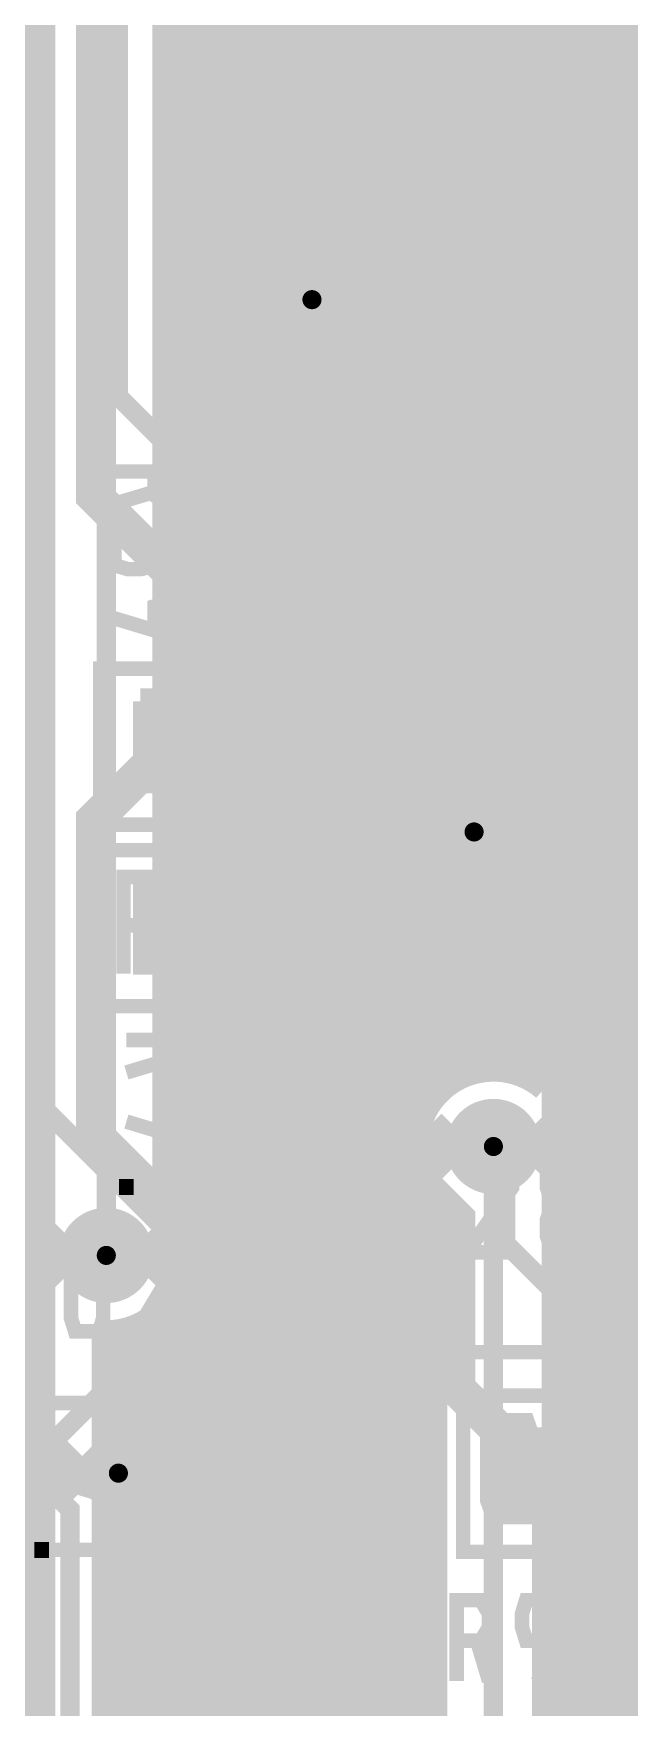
# Model space of a CAD drawing. Extents: x -10 to 131, y -93 to 209.
# Drawn here: x 112.14 to 118.4, y 60.41 to 77.98 of the extents above; entities that cross this region are included whole.
import ezdxf

# ---------------------------------------------------------------- set-up
doc = ezdxf.new("R2010")
doc.units = 0
doc.header["$MEASUREMENT"] = 0
doc.layers.get('0').update_dxf_attribs({"linetype": 'CONTINUOUS'})
for name, color, linetype in [('22-303-0_AST', 7, 'CONTINUOUS'), ('22-303-0_BOT', 2, 'CONTINUOUS'), ('22-303-0_DRD', 6, 'CONTINUOUS'), ('22-303-0_DRL', 1, 'CONTINUOUS'), ('22-303-0_GND', 3, 'CONTINUOUS'), ('22-303-0_IN1', 10, 'CONTINUOUS'), ('22-303-0_SMT', 9, 'CONTINUOUS'), ('22-303-0_SPT', 11, 'CONTINUOUS'), ('22-303-0_SST', 8, 'CONTINUOUS'), ('22-303-0_TOP', 15, 'CONTINUOUS'), ('THRUHOLE_TAP', 2, 'CONTINUOUS')]:
    doc.layers.add(name, color=color, linetype=linetype)

# ---------------------------------------------------------------- blocks, each defined once
blk = doc.blocks.new('ROUND_70')
at = {"const_width": 0.29972}
blk.add_lwpolyline([(-0.14986, 0, 1), (0.14986, 0, 1)], format="xyb", close=True, dxfattribs=at)
blk = doc.blocks.new('ROUND_75')
at = {"const_width": 0.29972}
blk.add_lwpolyline([(-0.14986, 0, 1), (0.14986, 0, 1)], format="xyb", close=True, dxfattribs=at)
blk = doc.blocks.new('ROUND_117')
at = {"const_width": 0.10033}
blk.add_lwpolyline([(-0.050164, 0, 1), (0.050164, 0, 1)], format="xyb", close=True, dxfattribs=at)
blk = doc.blocks.new('ROUND_100')
at = {"const_width": 0.50038}
blk.add_lwpolyline([(-0.25019, 0, 1), (0.25019, 0, 1)], format="xyb", close=True, dxfattribs=at)
blk = doc.blocks.new('ROUND_101')
at = {"const_width": 0.0635}
blk.add_lwpolyline([(-0.03175, 0, 1), (0.03175, 0, 1)], format="xyb", close=True, dxfattribs=at)
blk = doc.blocks.new('RECTANGLE_3')
blk.add_solid([(0.4826, 0.4064), (0.4826, -0.4064), (-0.4826, 0.4064), (-0.4826, -0.4064)])
blk = doc.blocks.new('RECTANGLE_9')
blk.add_solid([(0.4064, 0.4826), (0.4064, -0.4826), (-0.4064, 0.4826), (-0.4064, -0.4826)])
blk = doc.blocks.new('RECTANGLE_17')
blk.add_solid([(0.635, 0.508), (0.635, -0.508), (-0.635, 0.508), (-0.635, -0.508)])
blk = doc.blocks.new('RECTANGLE_61')
blk.add_solid([(0.635, 0.3429), (0.635, -0.3429), (-0.635, 0.3429), (-0.635, -0.3429)])
blk = doc.blocks.new('ROUND_108')
at = {"const_width": 0.10033}
blk.add_lwpolyline([(-0.050164, 0, 1), (0.050164, 0, 1)], format="xyb", close=True, dxfattribs=at)

msp = doc.modelspace()

# ---------------------------------------------------------------- linework, layer by layer
at = {"layer": '22-303-0_AST', "const_width": 0.1524}
for points in [[(113.919, 79.502), (118.491, 79.502), (118.491, 77.724), (118.237, 77.47), (118.491, 77.216), (118.491, 75.438), (113.919, 75.438), (113.919, 79.502)], [(115.46586, 77.27442), (115.46586, 77.7494), (116.14404, 77.27442), (116.31168, 77.27442), (116.48186, 77.33284), (116.48186, 77.68844), (116.31168, 77.7494)], [(115.46586, 76.43622), (115.46586, 76.9112), (116.14404, 76.43622), (116.31168, 76.43622), (116.48186, 76.49464), (116.48186, 76.85024), (116.31168, 76.9112)], [(118.3005, 71.5645), (118.3005, 74.4855), (116.6622, 74.4855), (116.6622, 71.5645), (118.3005, 71.5645)], [(117.51056, 73.98766), (117.51056, 73.63206), (117.68074, 73.51268), (117.85092, 73.51268), (118.01856, 73.63206), (118.01856, 73.98766), (117.00256, 73.98766)], [(117.51056, 73.69048), (117.00256, 73.51268)], [(117.00256, 73.03008), (118.01856, 72.67448), (118.01856, 73.14946)], [(117.17274, 72.31126), (117.00256, 72.19188), (117.00256, 71.95566), (117.17274, 71.83628), (117.34292, 71.83628), (117.68074, 72.0725), (118.01856, 71.83628), (118.01856, 72.31126)], [(115.7605, 71.3105), (112.8395, 71.3105), (112.8395, 69.6722), (115.7605, 69.6722), (115.7605, 71.3105)], [(113.33734, 70.52056), (113.69294, 70.52056), (113.81232, 70.69074), (113.81232, 70.86092), (113.69294, 71.02856), (113.33734, 71.02856), (113.33734, 70.01256)], [(114.58956, 70.52056), (114.65052, 70.69074), (114.65052, 70.86092), (114.58956, 71.02856), (114.23396, 71.02856), (114.17554, 70.86092), (114.17554, 70.69074), (114.23396, 70.52056), (114.58956, 70.52056), (114.65052, 70.35292), (114.65052, 70.18274), (114.58956, 70.01256), (114.23396, 70.01256), (114.17554, 70.18274), (114.17554, 70.35292), (114.23396, 70.52056)], [(115.42776, 70.52056), (115.07216, 70.52056), (115.01374, 70.69074), (115.01374, 70.86092), (115.07216, 71.02856), (115.42776, 71.02856), (115.48872, 70.86092), (115.48872, 70.69074), (115.24996, 70.01256)], [(113.63452, 70.52056), (113.81232, 70.01256)], [(115.7605, 69.4055), (112.8395, 69.4055), (112.8395, 67.7672), (115.7605, 67.7672), (115.7605, 69.4055)], [(116.0145, 67.7545), (118.9355, 67.7545), (118.9355, 69.3928), (116.0145, 69.3928), (116.0145, 67.7545)], [(114.99596, 68.10756), (114.99596, 69.12356), (114.87912, 68.95592)], [(113.08334, 68.61556), (113.43894, 68.61556), (113.55832, 68.78574), (113.55832, 68.95592), (113.43894, 69.12356), (113.08334, 69.12356), (113.08334, 68.10756)], [(114.33556, 68.61556), (113.97996, 68.61556), (113.92154, 68.78574), (113.92154, 68.95592), (113.97996, 69.12356), (114.33556, 69.12356), (114.39652, 68.95592), (114.39652, 68.78574), (114.15776, 68.10756)], [(116.74348, 68.1609), (116.68506, 67.99326), (116.32946, 67.99326), (116.2685, 68.1609), (116.2685, 68.83908), (116.32946, 69.00926), (116.68506, 69.00926), (116.74348, 68.83908)], [(117.22608, 67.99326), (117.58168, 69.00926), (117.1067, 69.00926)], [(118.41988, 67.99326), (117.9449, 67.99326), (118.41988, 68.6689), (118.41988, 68.83908), (118.36146, 69.00926), (118.00586, 69.00926), (117.9449, 68.83908)], [(113.38052, 68.61556), (113.55832, 68.10756)], [(115.11534, 68.10756), (114.87912, 68.10756)], [(114.5032, 64.135), (119.0752, 64.135), (119.0752, 67.31), (114.5032, 67.31), (114.5032, 64.135)], [(116.32438, 66.20002), (116.32438, 65.3542), (116.26596, 65.18402), (115.91036, 65.18402), (115.85194, 65.3542), (115.85194, 66.20002)], [(117.16258, 65.18402), (116.69014, 65.18402), (117.16258, 65.8622), (117.16258, 66.03238), (117.10416, 66.20002), (116.74856, 66.20002), (116.69014, 66.03238)], [(117.94236, 65.69202), (118.00078, 65.8622), (118.00078, 66.03238), (117.94236, 66.20002), (117.58676, 66.20002), (117.52834, 66.03238), (117.52834, 65.8622), (117.58676, 65.69202), (117.94236, 65.69202), (118.00078, 65.52438), (118.00078, 65.3542), (117.94236, 65.18402), (117.58676, 65.18402), (117.52834, 65.3542), (117.52834, 65.52438), (117.58676, 65.69202)], [(116.3955, 63.6905), (113.4745, 63.6905), (113.4745, 62.0522), (116.3955, 62.0522), (116.3955, 63.6905)], [(115.88496, 62.39256), (115.88496, 63.40856), (115.76812, 63.24092)], [(116.6495, 62.0395), (119.5705, 62.0395), (119.5705, 63.6778), (116.6495, 63.6778), (116.6495, 62.0395)], [(114.44732, 62.56274), (114.38636, 62.39256), (114.03076, 62.39256), (113.97234, 62.56274), (113.97234, 63.24092), (114.03076, 63.40856), (114.38636, 63.40856), (114.44732, 63.24092)], [(114.92992, 62.39256), (115.28552, 63.40856), (114.81054, 63.40856)], [(117.37848, 62.5729), (117.32006, 62.40526), (116.96446, 62.40526), (116.9035, 62.5729), (116.9035, 63.25108), (116.96446, 63.42126), (117.32006, 63.42126), (117.37848, 63.25108)], [(117.86108, 62.40526), (118.21668, 63.42126), (117.7417, 63.42126)], [(116.00434, 62.39256), (115.76812, 62.39256)]]:
    msp.add_lwpolyline(points, dxfattribs=at)
at = {"layer": '22-303-0_BOT'}
for points, const_width in [([(116.713, 96.647), (116.586, 96.647), (116.078, 96.139), (116.078, 92.456), (115.697, 92.075), (115.316, 92.075), (114.3, 91.059), (114.3, 80.137), (112.903, 78.74), (112.903, 65.151)], 0.2032), ([(115.0366, 87.63254), (115.0366, 51.6636)], 0.254), ([(115.2652, 87.58428), (115.2652, 51.6636)], 0.254), ([(115.4938, 87.6046), (115.4938, 51.6636)], 0.254), ([(102.235, 19.431), (102.235, 49.911), (103.378, 51.054), (115.951, 51.054), (118.11, 53.213), (118.11, 81.534), (119.634, 83.058)], 0.2032), ([(108.585, 56.515), (108.966, 56.134), (111.76, 56.134), (112.268, 56.642), (112.268, 80.518), (111.887, 80.899), (110.744, 80.899)], 0.2032), ([(115.7224, 80.82026), (115.7224, 53.7972)], 0.254), ([(115.951, 80.52562), (115.951, 54.09438)], 0.254), ([(116.1796, 80.33766), (116.1796, 66.47434)], 0.254), ([(116.4082, 79.9338), (116.4082, 66.87566)], 0.254), ([(117.5004, 79.91094), (117.5004, 66.90106)], 0.254), ([(114.808, 79.79918), (114.808, 51.6636)], 0.254), ([(116.6368, 79.7814), (116.6368, 67.0306)], 0.254), ([(116.8654, 79.71536), (116.8654, 67.0941)], 0.254), ([(117.094, 79.72044), (117.094, 67.09156)], 0.254), ([(117.3226, 79.79156), (117.3226, 67.0179)], 0.254), ([(114.5794, 79.5528), (114.5794, 51.6636)], 0.254), ([(114.3508, 79.3242), (114.3508, 51.6636)], 0.254), ([(114.1222, 79.0956), (114.1222, 51.6636)], 0.254), ([(113.8936, 78.867), (113.8936, 51.6636)], 0.254), ([(113.665, 78.6384), (113.665, 65.4177)], 0.254), ([(113.5126, 78.486), (113.5126, 65.67932)], 0.254), ([(117.5004, 78.0034), (113.5126, 78.0034)], 0.254), ([(117.5004, 77.7748), (113.5126, 77.7748)], 0.254), ([(117.5004, 77.5462), (113.5126, 77.5462)], 0.254), ([(117.5004, 77.3176), (113.5126, 77.3176)], 0.254), ([(117.5004, 77.089), (113.5126, 77.089)], 0.254), ([(117.5004, 76.8604), (113.5126, 76.8604)], 0.254), ([(117.5004, 76.6318), (113.5126, 76.6318)], 0.254), ([(117.5004, 76.4032), (113.5126, 76.4032)], 0.254), ([(117.5004, 76.1746), (113.5126, 76.1746)], 0.254), ([(117.5004, 75.946), (113.5126, 75.946)], 0.254), ([(117.5004, 75.7174), (113.5126, 75.7174)], 0.254), ([(117.5004, 75.4888), (113.5126, 75.4888)], 0.254), ([(117.5004, 75.2602), (113.5126, 75.2602)], 0.254), ([(117.5004, 75.0316), (113.5126, 75.0316)], 0.254), ([(117.5004, 74.803), (113.5126, 74.803)], 0.254), ([(117.5004, 74.5744), (113.5126, 74.5744)], 0.254), ([(117.5004, 74.3458), (113.5126, 74.3458)], 0.254), ([(117.5004, 74.1172), (113.5126, 74.1172)], 0.254), ([(117.5004, 73.8886), (113.5126, 73.8886)], 0.254), ([(117.5004, 73.66), (113.5126, 73.66)], 0.254), ([(117.5004, 73.4314), (113.5126, 73.4314)], 0.254), ([(117.5004, 73.2028), (113.5126, 73.2028)], 0.254), ([(117.5004, 72.9742), (113.5126, 72.9742)], 0.254), ([(117.5004, 72.7456), (113.5126, 72.7456)], 0.254), ([(117.5004, 72.517), (113.5126, 72.517)], 0.254), ([(117.5004, 72.2884), (113.5126, 72.2884)], 0.254), ([(117.5004, 72.0598), (113.5126, 72.0598)], 0.254), ([(117.5004, 71.8312), (113.5126, 71.8312)], 0.254), ([(117.5004, 71.6026), (113.5126, 71.6026)], 0.254), ([(117.5004, 71.374), (113.5126, 71.374)], 0.254), ([(117.5004, 71.1454), (113.5126, 71.1454)], 0.254), ([(117.5004, 70.9168), (113.5126, 70.9168)], 0.254), ([(117.5004, 70.6882), (113.5126, 70.6882)], 0.254), ([(117.5004, 70.4596), (113.5126, 70.4596)], 0.254), ([(117.5004, 70.231), (113.5126, 70.231)], 0.254), ([(117.5004, 70.0024), (113.5126, 70.0024)], 0.254), ([(117.5004, 69.7738), (113.5126, 69.7738)], 0.254), ([(117.5004, 69.5452), (113.5126, 69.5452)], 0.254), ([(117.5004, 69.3166), (113.5126, 69.3166)], 0.254), ([(117.5004, 69.088), (113.5126, 69.088)], 0.254), ([(117.5004, 68.8594), (113.5126, 68.8594)], 0.254), ([(117.5004, 68.6308), (113.5126, 68.6308)], 0.254), ([(117.5004, 68.4022), (113.5126, 68.4022)], 0.254), ([(117.5004, 68.1736), (113.5126, 68.1736)], 0.254), ([(117.5004, 67.945), (113.5126, 67.945)], 0.254), ([(117.5004, 67.7164), (113.5126, 67.7164)], 0.254), ([(117.5004, 67.4878), (113.5126, 67.4878)], 0.254), ([(117.5004, 67.2592), (113.5126, 67.2592)], 0.254), ([(116.63426, 67.0306), (113.5126, 67.0306)], 0.254), ([(117.5004, 67.0306), (117.2972, 67.0306)], 0.254), ([(116.33962, 66.802), (113.5126, 66.802)], 0.254), ([(116.20754, 66.5734), (113.5126, 66.5734)], 0.254), ([(116.15928, 66.3448), (113.5126, 66.3448)], 0.254), ([(116.459, 53.467), (116.967, 53.975), (116.967, 66.294)], 0.2032), ([(116.1796, 66.1162), (113.5126, 66.1162)], 0.254), ([(116.1796, 66.11366), (116.1796, 54.22392)], 0.254), ([(116.2685, 65.8876), (113.5126, 65.8876)], 0.254), ([(116.3574, 65.659), (113.53038, 65.659)], 0.254), ([(116.3574, 65.76314), (116.3574, 54.2671)], 0.254), ([(116.3574, 65.4304), (113.65992, 65.4304)], 0.254), ([(116.3574, 65.2018), (113.70818, 65.2018)], 0.254), ([(116.3574, 64.9732), (113.6904, 64.9732)], 0.254), ([(116.3574, 64.7446), (113.6015, 64.7446)], 0.254), ([(113.665, 64.88176), (113.665, 51.6636)], 0.254), ([(113.4364, 64.54394), (113.4364, 51.6636)], 0.254), ([(113.2078, 64.4017), (113.2078, 51.6636)], 0.254), ([(116.3574, 64.516), (113.40084, 64.516)], 0.254), ([(112.8776, 64.34328), (112.8776, 56.642)], 0.254), ([(112.8776, 64.34328), (112.903, 64.34288)], 0.254), ([(116.3574, 64.2874), (112.8776, 64.2874)], 0.254), ([(112.9792, 64.34582), (112.9792, 51.6636)], 0.254), ([(116.3574, 64.0588), (112.8776, 64.0588)], 0.254), ([(116.3574, 63.8302), (112.8776, 63.8302)], 0.254), ([(116.3574, 63.6016), (112.8776, 63.6016)], 0.254), ([(116.3574, 63.373), (112.8776, 63.373)], 0.254), ([(116.3574, 63.1444), (112.8776, 63.1444)], 0.254), ([(116.3574, 62.9158), (112.8776, 62.9158)], 0.254), ([(116.3574, 62.6872), (112.8776, 62.6872)], 0.254), ([(116.3574, 62.4586), (112.8776, 62.4586)], 0.254), ([(116.3574, 62.23), (112.8776, 62.23)], 0.254), ([(116.3574, 62.0014), (112.8776, 62.0014)], 0.254), ([(116.3574, 61.7728), (112.8776, 61.7728)], 0.254), ([(116.3574, 61.5442), (112.8776, 61.5442)], 0.254), ([(116.3574, 61.3156), (112.8776, 61.3156)], 0.254), ([(116.3574, 61.087), (112.8776, 61.087)], 0.254), ([(116.3574, 60.8584), (112.8776, 60.8584)], 0.254), ([(116.3574, 60.6298), (112.8776, 60.6298)], 0.254), ([(116.3574, 60.4012), (112.8776, 60.4012)], 0.254)]:
    msp.add_lwpolyline(points, dxfattribs=dict(at, const_width=const_width))
at = {"layer": '22-303-0_BOT', "const_width": 0.254}
for points in [[(116.967, 67.10172, 0.4142136), (116.15928, 66.294)], [(117.5004, 66.90106, 0.1822019), (116.967, 67.10211)], [(116.15928, 66.294, 0.181057), (116.35787, 65.76355)], [(113.71072, 65.151, 0.1804438), (113.51338, 65.68)], [(112.903, 64.34328, 0.4142136), (113.71072, 65.151)]]:
    msp.add_lwpolyline(points, format="xyb", dxfattribs=at)
at = {"layer": '22-303-0_DRD', "const_width": 0.254}
for points in [[(114.427, 74.93), (115.062, 75.565)], [(114.427, 74.93), (115.062, 75.565)], [(114.427, 74.93), (115.062, 75.565)], [(114.427, 75.438), (114.427, 74.93)], [(115.062, 74.803), (114.427, 75.438)], [(114.427, 75.438), (114.427, 74.93)], [(115.062, 74.803), (114.427, 75.438)], [(114.427, 75.438), (114.427, 74.93)], [(115.062, 74.803), (114.427, 75.438)], [(115.062, 75.565), (115.697, 74.93)], [(115.062, 75.565), (115.697, 74.93)], [(115.062, 75.565), (115.697, 74.93)], [(115.697, 75.438), (115.062, 74.803)], [(115.697, 75.438), (115.062, 74.803)], [(115.697, 75.438), (115.062, 74.803)], [(115.697, 74.93), (115.697, 75.438)], [(115.697, 74.93), (115.697, 75.438)], [(115.697, 74.93), (115.697, 75.438)], [(116.1288, 69.342), (116.7638, 69.977)], [(116.1288, 69.342), (116.7638, 69.977)], [(116.1288, 69.85), (116.1288, 69.342)], [(116.7638, 69.215), (116.1288, 69.85)], [(116.1288, 69.85), (116.1288, 69.342)], [(116.7638, 69.215), (116.1288, 69.85)], [(116.7638, 69.977), (117.3988, 69.342)], [(116.7638, 69.977), (117.3988, 69.342)], [(117.3988, 69.85), (116.7638, 69.215)], [(117.3988, 69.85), (116.7638, 69.215)], [(117.3988, 69.342), (117.3988, 69.85)], [(117.3988, 69.342), (117.3988, 69.85)], [(116.332, 66.04), (116.967, 66.675)], [(116.967, 66.675), (117.602, 66.04)], [(116.332, 66.548), (116.332, 66.04)], [(116.967, 65.913), (116.332, 66.548)], [(117.602, 66.548), (116.967, 65.913)], [(117.602, 66.04), (117.602, 66.548)], [(112.268, 64.897), (112.903, 65.532)], [(112.903, 65.532), (113.538, 64.897)], [(112.268, 65.405), (112.268, 64.897)], [(112.903, 64.77), (112.268, 65.405)], [(113.538, 65.405), (112.903, 64.77)], [(113.538, 64.897), (113.538, 65.405)], [(112.395, 62.611), (113.03, 63.246)], [(112.395, 62.611), (113.03, 63.246)], [(113.03, 63.246), (113.665, 62.611)], [(113.03, 63.246), (113.665, 62.611)], [(112.395, 63.119), (112.395, 62.611)], [(113.03, 62.484), (112.395, 63.119)], [(112.395, 63.119), (112.395, 62.611)], [(113.03, 62.484), (112.395, 63.119)], [(113.665, 63.119), (113.03, 62.484)], [(113.665, 63.119), (113.03, 62.484)], [(113.665, 62.611), (113.665, 63.119)], [(113.665, 62.611), (113.665, 63.119)]]:
    msp.add_lwpolyline(points, dxfattribs=at)
at = {"layer": '22-303-0_IN1'}
for points, const_width in [([(115.189, 99.06), (115.189, 93.726), (114.808, 93.345), (114.808, 89.154), (114.681, 89.027), (114.681, 87.884), (114.808, 87.757), (114.808, 76.2), (114.3, 75.692), (114.3, 74.93), (115.062, 74.168), (115.062, 58.801), (114.3, 58.039), (114.3, 46.228), (116.332, 44.196), (116.332, 28.956), (115.951, 28.575), (115.951, 20.955), (116.586, 20.32)], 0.2032), ([(116.586, 97.663), (116.586, 97.41408), (116.078, 96.90608), (116.078, 92.329), (116.332, 92.075), (116.332, 90.932), (115.951, 90.551), (115.951, 81.915), (115.824, 81.788), (115.824, 80.899), (116.205, 80.518), (116.205, 70.231), (116.078, 70.104), (116.078, 56.769), (115.697, 56.388), (115.697, 48.387), (115.951, 48.133)], 0.2032), ([(111.76, 95.504), (111.76, 80.899), (112.014, 80.645), (112.014, 66.929), (113.538, 65.405), (113.538, 64.389), (112.395, 63.246), (112.395, 62.611), (112.522, 62.484), (112.522, 54.864), (110.49, 52.832), (110.49, 38.862), (110.871, 38.481), (110.871, 29.591), (111.379, 29.083), (111.379, 26.416), (110.998, 26.035), (110.998, 22.098), (109.982, 21.082), (109.982, 18.669)], 0.2032), ([(113.665, 47.752), (113.665, 58.039), (114.554, 58.928), (114.554, 74.041), (113.792, 74.803), (113.792, 79.502), (114.3, 80.01), (114.3, 87.249), (114.173, 87.376), (114.173, 89.535), (114.3, 89.662), (114.3, 94.87408), (114.427, 95.00108), (114.427, 95.504)], 0.2032), ([(115.189, 47.625), (115.189, 56.642), (115.57, 57.023), (115.57, 74.803), (115.697, 74.93), (115.697, 80.01), (115.316, 80.391), (115.316, 88.392)], 0.2032), ([(115.57, 11.176), (115.57, 15.113), (114.808, 15.875), (114.808, 38.1), (115.824, 39.116), (115.824, 44.069), (112.395, 47.498), (112.395, 53.975), (113.03, 54.61), (113.03, 58.039), (114.046, 59.055), (114.046, 73.152), (113.03, 74.168), (113.03, 80.391), (112.395, 81.026), (112.395, 88.265)], 0.2032), ([(117.729, 46.99), (117.729, 56.769), (118.11, 57.15), (118.11, 83.185), (119.888, 84.963)], 1.27), ([(112.903, 65.151), (112.522, 65.151), (112.014, 64.643), (112.014, 63.627), (111.9505, 63.627), (111.9505, 62.357), (112.014, 62.357), (112.014, 54.991), (109.982, 52.959), (109.982, 31.369), (109.601, 30.988), (109.601, 29.845), (110.871, 28.575), (110.871, 26.797), (110.49, 26.416), (110.49, 22.225), (107.95, 19.685), (107.95, 18.669)], 0.2032)]:
    msp.add_lwpolyline(points, dxfattribs=dict(at, const_width=const_width))
at = {"layer": '22-303-0_SST', "const_width": 0.1524}
for points in [[(113.919, 79.502), (113.919, 75.438), (118.491, 75.438), (118.491, 77.216), (118.237, 77.47), (118.491, 77.724), (118.491, 79.502), (113.919, 79.502)], [(118.3005, 71.5645), (118.3005, 74.4855), (116.6622, 74.4855), (116.6622, 71.5645), (118.3005, 71.5645)], [(115.85448, 74.14006), (115.85448, 73.88606), (115.99418, 73.7997), (116.13642, 73.7997), (116.27612, 73.88606), (116.27612, 74.14006), (115.4303, 74.14006)], [(115.85448, 73.9267), (115.4303, 73.7997)], [(113.411, 73.3806), (113.411, 73.1266), (113.5507, 73.04024), (113.69294, 73.04024), (113.83518, 73.1266), (113.83518, 73.3806), (112.98682, 73.3806)], [(115.4303, 73.3679), (116.27612, 73.1139), (116.27612, 73.45426)], [(113.411, 73.16724), (112.98682, 73.04024)], [(113.411, 72.39762), (113.5507, 72.35444), (113.69294, 72.35444), (113.83518, 72.39762), (113.83518, 72.65162), (113.69294, 72.6948), (113.5507, 72.6948), (113.411, 72.65162), (113.411, 72.39762), (113.26876, 72.35444), (113.12906, 72.35444), (112.98682, 72.39762), (112.98682, 72.65162), (113.12906, 72.6948), (113.26876, 72.6948), (113.411, 72.65162)], [(115.57, 72.76846), (115.4303, 72.6821), (115.4303, 72.51446), (115.57, 72.4281), (115.71224, 72.4281), (115.99418, 72.59828), (116.27612, 72.4281), (116.27612, 72.76846)], [(113.411, 71.71182), (113.411, 71.96582), (113.5507, 72.009), (113.69294, 72.009), (113.83518, 71.96582), (113.83518, 71.71182), (113.69294, 71.66864), (113.5507, 71.66864), (112.98682, 71.83882)], [(115.7605, 71.3105), (112.8395, 71.3105), (112.8395, 69.6722), (115.7605, 69.6722), (115.7605, 71.3105)], [(116.8527, 69.81952), (116.81206, 69.67982), (116.55806, 69.67982), (116.51488, 69.81952), (116.51488, 70.3834), (116.55806, 70.52564), (116.81206, 70.52564), (116.8527, 70.3834)], [(117.2845, 69.67982), (117.5385, 70.52564), (117.20068, 70.52564)], [(118.2243, 69.67982), (117.88648, 69.67982), (118.2243, 70.2437), (118.2243, 70.3834), (118.18366, 70.52564), (117.92966, 70.52564), (117.88648, 70.3834)], [(115.7605, 69.4055), (112.8395, 69.4055), (112.8395, 67.7672), (115.7605, 67.7672), (115.7605, 69.4055)], [(116.0145, 67.7545), (118.9355, 67.7545), (118.9355, 69.3928), (116.0145, 69.3928), (116.0145, 67.7545)], [(113.538, 67.4116), (113.538, 67.1576), (113.6777, 67.07124), (113.81994, 67.07124), (113.96218, 67.1576), (113.96218, 67.4116), (113.11382, 67.4116)], [(114.7572, 64.135), (114.5286, 64.135), (114.5286, 67.31), (119.0752, 67.31), (119.0752, 64.135), (114.7572, 64.135)], [(113.538, 67.19824), (113.11382, 67.07124)], [(113.538, 66.42862), (113.538, 66.68262), (113.6777, 66.7258), (113.81994, 66.7258), (113.96218, 66.68262), (113.96218, 66.42862), (113.81994, 66.38544), (113.6777, 66.38544), (113.11382, 66.55562)], [(113.11382, 65.786), (113.11382, 65.95364)], [(113.11382, 65.86982), (113.96218, 65.86982), (113.81994, 65.95364)], [(112.86998, 65.19926), (112.86998, 64.49314), (112.82934, 64.35344), (112.57534, 64.35344), (112.53216, 64.49314), (112.53216, 65.19926)], [(113.55578, 64.35344), (113.21796, 64.35344), (113.55578, 64.91732), (113.55578, 65.05702), (113.51514, 65.19926), (113.26114, 65.19926), (113.21796, 65.05702)], [(114.20094, 64.77508), (114.24158, 64.91732), (114.24158, 65.05702), (114.20094, 65.19926), (113.94694, 65.19926), (113.90376, 65.05702), (113.90376, 64.91732), (113.94694, 64.77508), (114.20094, 64.77508), (114.24158, 64.63538), (114.24158, 64.49314), (114.20094, 64.35344), (113.94694, 64.35344), (113.90376, 64.49314), (113.90376, 64.63538), (113.94694, 64.77508)], [(112.36706, 63.26124), (112.22482, 63.30442), (112.22482, 63.55842), (112.36706, 63.6016), (112.93094, 63.6016), (113.07318, 63.55842), (113.07318, 63.30442), (112.93094, 63.26124)], [(116.3955, 63.6905), (113.4745, 63.6905), (113.4745, 62.0522), (116.3955, 62.0522), (116.3955, 63.6905)], [(116.6495, 62.0395), (119.5705, 62.0395), (119.5705, 63.6778), (116.6495, 63.6778), (116.6495, 62.0395)], [(112.22482, 62.82944), (113.07318, 62.57544), (113.07318, 62.9158)], [(112.22482, 61.976), (112.22482, 62.14364)], [(112.22482, 62.05982), (113.07318, 62.05982), (112.93094, 62.14364)], [(113.8809, 61.09462), (114.1349, 61.09462), (114.21872, 61.23432), (114.21872, 61.37656), (114.1349, 61.51626), (113.8809, 61.51626), (113.8809, 60.67044)], [(114.86134, 61.09462), (114.60734, 61.09462), (114.5667, 61.23432), (114.5667, 61.37656), (114.60734, 61.51626), (114.86134, 61.51626), (114.90452, 61.37656), (114.90452, 61.23432), (114.73434, 60.67044)], [(115.59032, 60.95238), (115.2525, 60.95238), (115.42014, 61.51626), (115.5065, 61.51626), (115.5065, 60.67044)], [(116.58092, 61.10732), (116.83492, 61.10732), (116.92128, 61.24956), (116.92128, 61.38926), (116.83492, 61.5315), (116.58092, 61.5315), (116.58092, 60.68314)], [(117.5639, 61.10732), (117.3099, 61.10732), (117.26672, 61.24956), (117.26672, 61.38926), (117.3099, 61.5315), (117.5639, 61.5315), (117.60708, 61.38926), (117.60708, 61.24956), (117.4369, 60.68314)], [(118.07952, 60.68314), (117.9957, 60.82538), (117.95252, 60.96762), (117.95252, 61.24956), (117.9957, 61.38926), (118.07952, 61.5315), (118.16588, 61.5315), (118.2497, 61.38926), (118.29288, 61.24956), (118.29288, 60.96762), (118.2497, 60.82538), (118.16588, 60.68314), (118.07952, 60.68314)], [(114.09172, 61.09462), (114.21872, 60.67044)], [(116.79428, 61.10732), (116.92128, 60.68314)]]:
    msp.add_lwpolyline(points, dxfattribs=at)
at = {"layer": '22-303-0_TOP'}
for points, const_width in [([(120.142, 54.102), (117.221, 54.102), (117.221, 54.1782), (113.7158, 54.1782), (112.141, 55.753), (112.141, 63.754), (112.141, 82.296), (114.5032, 82.296), (114.808, 81.9912), (114.935, 81.9912)], 0.381), ([(113.03, 81.534), (112.776, 81.28), (112.776, 73.1266), (113.5888, 72.3138), (117.475, 72.3138)], 0.381), ([(117.348, 77.47), (117.475, 77.343), (117.475, 73.7362)], 0.381), ([(115.062, 75.184), (115.062, 76.454)], 0.381), ([(115.062, 75.184), (115.062, 76.454)], 0.381), ([(115.062, 75.184), (115.062, 76.454)], 0.381), ([(119.38, 74.02576), (117.7544, 74.02576), (117.475, 73.7362)], 0.381), ([(121.285, 72.3138), (121.285, 72.39), (120.904, 72.39), (120.269, 73.025), (118.237, 73.025), (117.5258, 72.3138), (117.475, 72.3138)], 0.381), ([(113.5888, 70.485), (113.5888, 70.5358), (113.5888, 72.3138), (117.475, 72.3138)], 0.381), ([(113.5888, 70.485), (113.5888, 70.5358), (113.538, 70.485), (112.776, 69.723), (112.776, 66.421), (114.427, 64.77), (115.5192, 64.77)], 0.381), ([(113.5888, 70.485), (113.538, 70.485), (112.776, 69.723), (112.776, 66.421), (114.427, 64.77), (115.5192, 64.77)], 0.381), ([(113.5888, 68.58), (113.5888, 68.7578), (115.0112, 70.1802), (115.0112, 70.485)], 0.381), ([(126.21006, 68.03898), (123.85802, 68.03898), (121.412, 70.485), (115.0112, 70.485)], 0.381), ([(116.7638, 69.596), (116.7638, 68.58)], 0.381), ([(116.7638, 68.58), (116.7638, 69.596)], 0.381), ([(118.11, 66.675), (118.11, 67.691), (115.9002, 67.691), (115.0112, 68.58)], 0.381), ([(118.11, 66.675), (118.11, 67.691), (118.11, 68.5038), (118.1862, 68.58)], 0.381), ([(115.5192, 66.675), (115.5192, 66.5988), (116.586, 65.532), (116.586, 63.754), (117.3988, 62.9412), (117.3988, 62.865)], 0.381), ([(116.967, 66.294), (117.094, 66.167), (117.094, 65.278), (117.602, 64.77), (118.11, 64.77)], 0.2032), ([(118.11, 65.7352), (119.253, 65.7352)], 0.381), ([(118.11, 65.7352), (119.253, 65.7352)], 0.381), ([(118.11, 65.7352), (119.253, 65.7352)], 0.381), ([(118.11, 65.7352), (119.253, 65.7352)], 0.381), ([(115.5192, 64.77), (115.6462, 64.643), (115.6462, 62.865)], 0.381), ([(113.03, 62.865), (114.2238, 62.865)], 0.381), ([(113.03, 62.865), (114.2238, 62.865)], 0.381), ([(117.475, 56.5277), (117.475, 56.515), (115.951, 54.991), (114.046, 54.991), (113.538, 55.499), (113.538, 60.071), (115.6462, 62.1792), (115.6462, 62.865)], 0.381), ([(117.3988, 62.865), (117.475, 62.7888), (117.475, 59.0423)], 0.2032)]:
    msp.add_lwpolyline(points, dxfattribs=dict(at, const_width=const_width))

# ---------------------------------------------------------------- block references
at = {"layer": '22-303-0_BOT'}
for name, p in [('ROUND_70', (115.062, 75.184)), ('ROUND_70', (116.7638, 69.596)), ('ROUND_70', (116.967, 66.294)), ('ROUND_70', (112.903, 65.151)), ('ROUND_75', (113.03, 62.865))]:
    msp.add_blockref(name, p, dxfattribs=at)
at = {"layer": '22-303-0_DRL'}
for p in [(115.062, 75.184), (116.7638, 69.596), (116.967, 66.294), (112.903, 65.151), (113.03, 62.865)]:
    msp.add_blockref('ROUND_117', p, dxfattribs=at)
at = {"layer": '22-303-0_GND'}
for name, p in [('ROUND_101', (115.062, 75.184)), ('ROUND_101', (116.7638, 69.596)), ('ROUND_100', (116.967, 66.294)), ('ROUND_100', (112.903, 65.151)), ('ROUND_101', (113.03, 62.865))]:
    msp.add_blockref(name, p, dxfattribs=at)
at = {"layer": '22-303-0_IN1'}
for name, p in [('ROUND_70', (115.062, 75.184)), ('ROUND_70', (116.7638, 69.596)), ('ROUND_70', (116.967, 66.294)), ('ROUND_70', (112.903, 65.151)), ('ROUND_75', (113.03, 62.865))]:
    msp.add_blockref(name, p, dxfattribs=at)
at = {"layer": '22-303-0_SMT'}
for name, p in [('RECTANGLE_17', (115.062, 78.486)), ('RECTANGLE_17', (117.348, 77.47)), ('RECTANGLE_17', (115.062, 76.454)), ('RECTANGLE_3', (117.475, 73.7362)), ('RECTANGLE_3', (117.475, 72.3138)), ('RECTANGLE_9', (113.5888, 70.485)), ('RECTANGLE_9', (115.0112, 70.485)), ('RECTANGLE_9', (113.5888, 68.58)), ('RECTANGLE_9', (115.0112, 68.58)), ('RECTANGLE_9', (116.7638, 68.58)), ('RECTANGLE_9', (118.1862, 68.58)), ('RECTANGLE_61', (115.5192, 66.675)), ('RECTANGLE_61', (118.11, 66.675)), ('RECTANGLE_61', (118.11, 65.7352)), ('RECTANGLE_61', (115.5192, 64.77)), ('RECTANGLE_61', (118.11, 64.77)), ('RECTANGLE_9', (114.2238, 62.865)), ('RECTANGLE_9', (115.6462, 62.865)), ('RECTANGLE_9', (117.3988, 62.865))]:
    msp.add_blockref(name, p, dxfattribs=at)
at = {"layer": '22-303-0_SPT'}
for name, p in [('RECTANGLE_17', (115.062, 78.486)), ('RECTANGLE_17', (117.348, 77.47)), ('RECTANGLE_17', (115.062, 76.454)), ('RECTANGLE_3', (117.475, 73.7362)), ('RECTANGLE_3', (117.475, 72.3138)), ('RECTANGLE_9', (113.5888, 70.485)), ('RECTANGLE_9', (115.0112, 70.485)), ('RECTANGLE_9', (113.5888, 68.58)), ('RECTANGLE_9', (115.0112, 68.58)), ('RECTANGLE_9', (116.7638, 68.58)), ('RECTANGLE_9', (118.1862, 68.58)), ('RECTANGLE_61', (115.5192, 66.675)), ('RECTANGLE_61', (118.11, 66.675)), ('RECTANGLE_61', (118.11, 65.7352)), ('RECTANGLE_61', (115.5192, 64.77)), ('RECTANGLE_61', (118.11, 64.77)), ('RECTANGLE_9', (114.2238, 62.865)), ('RECTANGLE_9', (115.6462, 62.865)), ('RECTANGLE_9', (117.3988, 62.865))]:
    msp.add_blockref(name, p, dxfattribs=at)
at = {"layer": '22-303-0_TOP'}
for name, p in [('RECTANGLE_17', (115.062, 78.486)), ('RECTANGLE_17', (117.348, 77.47)), ('RECTANGLE_17', (115.062, 76.454)), ('ROUND_70', (115.062, 75.184)), ('RECTANGLE_3', (117.475, 73.7362)), ('RECTANGLE_3', (117.475, 72.3138)), ('RECTANGLE_9', (113.5888, 70.485)), ('RECTANGLE_9', (115.0112, 70.485)), ('ROUND_70', (116.7638, 69.596)), ('RECTANGLE_9', (113.5888, 68.58)), ('RECTANGLE_9', (115.0112, 68.58)), ('RECTANGLE_9', (116.7638, 68.58)), ('RECTANGLE_9', (118.1862, 68.58)), ('RECTANGLE_61', (115.5192, 66.675)), ('RECTANGLE_61', (118.11, 66.675)), ('ROUND_70', (116.967, 66.294)), ('RECTANGLE_61', (118.11, 65.7352)), ('ROUND_70', (112.903, 65.151)), ('RECTANGLE_61', (115.5192, 64.77)), ('RECTANGLE_61', (118.11, 64.77)), ('RECTANGLE_9', (114.2238, 62.865)), ('RECTANGLE_9', (115.6462, 62.865)), ('RECTANGLE_9', (117.3988, 62.865)), ('ROUND_70', (113.03, 62.865))]:
    msp.add_blockref(name, p, dxfattribs=at)
at = {"layer": 'THRUHOLE_TAP'}
for p in [(115.062, 75.184), (116.7638, 69.596), (116.967, 66.294), (112.903, 65.151), (113.03, 62.865)]:
    msp.add_blockref('ROUND_108', p, dxfattribs=at)

doc.saveas('drawing.dxf')
